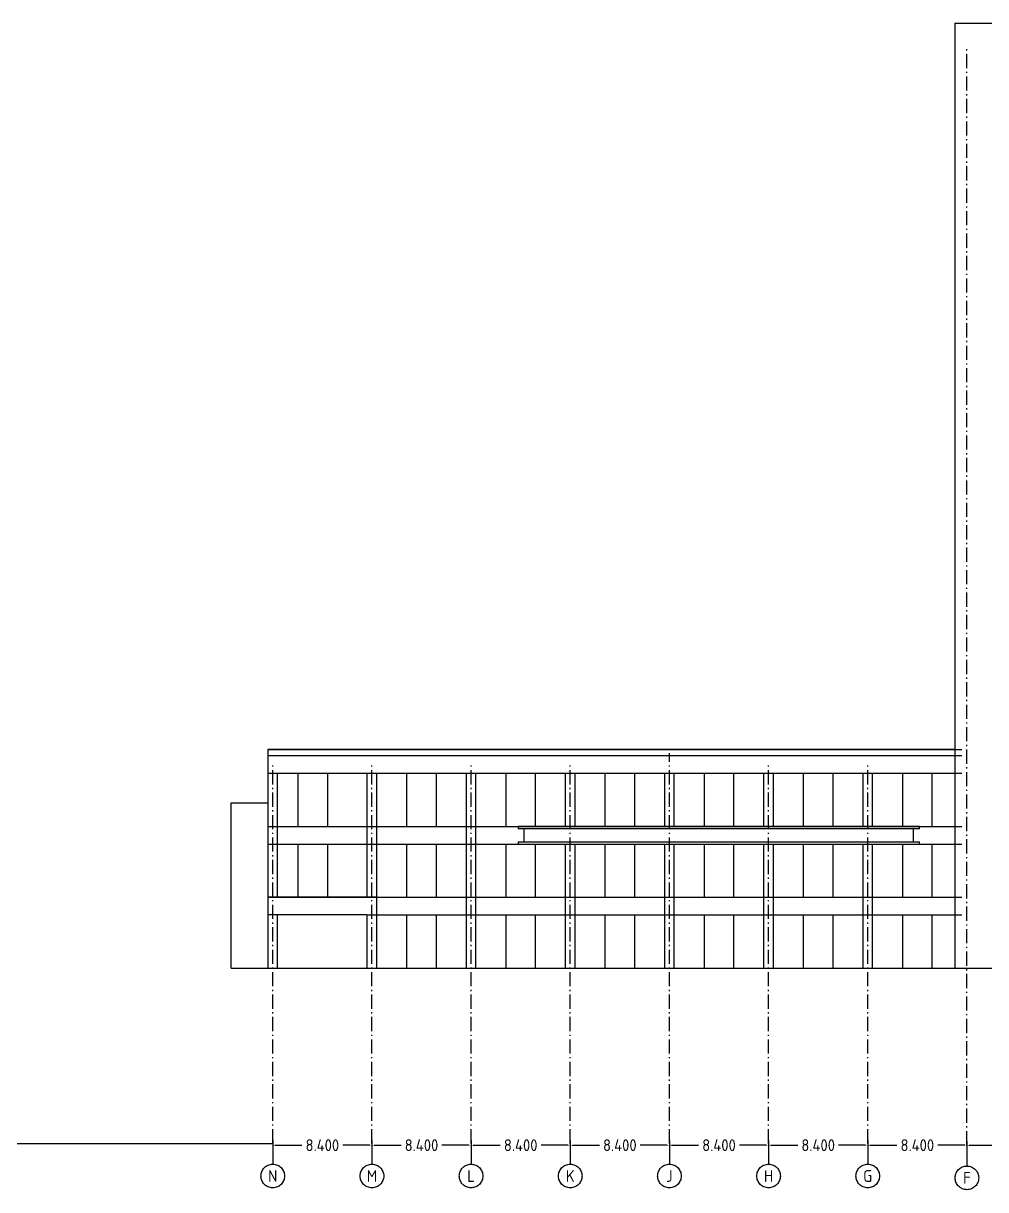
# Model space of a CAD drawing. Header units: inches. Extents: x -310 to 1074, y -19 to 138.
# Drawn here: x -171.1 to -89.6, y -18.8 to 80 of the extents above; entities that cross this region are included whole.
import ezdxf

# ---------------------------------------------------------------- set-up
doc = ezdxf.new("R2010")
doc.units = ezdxf.units.IN
doc.header["$MEASUREMENT"] = 0
doc.linetypes.add('ACAD_ISO10W100', pattern=[18, 12, -3, 0, -3])
for name, color, linetype in [('axis', 1, 'ACAD_ISO10W100'), ('cutglass', 4, 'Continuous'), ('oncut', 6, 'Continuous'), ('seeline', 214, 'Continuous'), ('text', 7, 'ACAD_ISO10W100')]:
    doc.layers.add(name, color=color, linetype=linetype)
doc.styles.get("Standard").update_dxf_attribs({"font": 'Arial.ttf'})
doc.dimstyles.new('MYSTYLE', dxfattribs={"dimtxt": 1, "dimasz": 0.18, "dimexe": 0.18, "dimexo": 0.0625, "dimgap": 0.09, "dimtad": 0, "dimtoh": 1, "dimdec": 3, "dimzin": 0, "dimdsep": 46, "dimtxsty": 'Standard', "dimcen": 0.09, "dimadec": 0, "dimazin": 0, "dimtfac": 1, "dimtdec": 3, "dimtofl": 0, "dimtmove": 0, "dimatfit": 3, "dimfxl": 1, "dimtolj": 1, "dimtzin": 0, "dimarcsym": 0})

# ---------------------------------------------------------------- blocks, each defined once
blk = doc.blocks.new('*D81')
at = {"layer": 'Defpoints', "color": 0, "ltscale": 6}
for p in [(-150, -14.611), (-141.6, -14.611), (-141.6, -15)]:
    blk.add_point(p, dxfattribs=at)
at = {"layer": 'text', "color": 0, "lineweight": -2, "ltscale": 6, "transparency": 16777216}
for p, q in [((-150, -14.673), (-150, -15.18)), ((-141.6, -14.673), (-141.6, -15.18)), ((-149.82, -15), (-147.529, -15)), ((-141.78, -15), (-144.071, -15))]:
    blk.add_line(p, q, dxfattribs=at)
at = {"layer": 'text', "color": 0, "ltscale": 6, "transparency": 16777216}
for points in [[(-149.82, -14.97), (-149.82, -15.03), (-150, -15)], [(-141.78, -14.97), (-141.78, -15.03), (-141.6, -15)]]:
    blk.add_solid(points, dxfattribs=at)
at = {"layer": 'text', "color": 0, "ltscale": 6, "transparency": 16777216, "insert": (-145.8, -15), "char_height": 1, "attachment_point": 5}
blk.add_mtext('\\A1;{\\Fiso|c0;8.400}', dxfattribs=at)
blk = doc.blocks.new('*D70')
at = {"layer": 'Defpoints', "color": 0, "ltscale": 6}
for p in [(-141.6, -14.611), (-133.2, -14.611), (-133.2, -15)]:
    blk.add_point(p, dxfattribs=at)
at = {"layer": 'text', "color": 0, "lineweight": -2, "ltscale": 6, "transparency": 16777216}
for p, q in [((-141.6, -14.673), (-141.6, -15.18)), ((-133.2, -14.673), (-133.2, -15.18)), ((-141.42, -15), (-139.129, -15)), ((-133.38, -15), (-135.671, -15))]:
    blk.add_line(p, q, dxfattribs=at)
at = {"layer": 'text', "color": 0, "ltscale": 6, "transparency": 16777216}
for points in [[(-141.42, -14.97), (-141.42, -15.03), (-141.6, -15)], [(-133.38, -14.97), (-133.38, -15.03), (-133.2, -15)]]:
    blk.add_solid(points, dxfattribs=at)
at = {"layer": 'text', "color": 0, "ltscale": 6, "transparency": 16777216, "insert": (-137.4, -15), "char_height": 1, "attachment_point": 5}
blk.add_mtext('\\A1;{\\Fiso|c0;8.400}', dxfattribs=at)
blk = doc.blocks.new('*D71')
at = {"layer": 'Defpoints', "color": 0, "ltscale": 6}
for p in [(-133.2, -14.611), (-124.8, -14.611), (-124.8, -15)]:
    blk.add_point(p, dxfattribs=at)
at = {"layer": 'text', "color": 0, "lineweight": -2, "ltscale": 6, "transparency": 16777216}
for p, q in [((-133.2, -14.673), (-133.2, -15.18)), ((-124.8, -14.673), (-124.8, -15.18)), ((-133.02, -15), (-130.729, -15)), ((-124.98, -15), (-127.271, -15))]:
    blk.add_line(p, q, dxfattribs=at)
at = {"layer": 'text', "color": 0, "ltscale": 6, "transparency": 16777216}
for points in [[(-133.02, -14.97), (-133.02, -15.03), (-133.2, -15)], [(-124.98, -14.97), (-124.98, -15.03), (-124.8, -15)]]:
    blk.add_solid(points, dxfattribs=at)
at = {"layer": 'text', "color": 0, "ltscale": 6, "transparency": 16777216, "insert": (-129, -15), "char_height": 1, "attachment_point": 5}
blk.add_mtext('\\A1;{\\Fiso|c0;8.400}', dxfattribs=at)
blk = doc.blocks.new('*D72')
at = {"layer": 'Defpoints', "color": 0, "ltscale": 6}
for p in [(-124.8, -14.611), (-116.4, -14.611), (-116.4, -15)]:
    blk.add_point(p, dxfattribs=at)
at = {"layer": 'text', "color": 0, "lineweight": -2, "ltscale": 6, "transparency": 16777216}
for p, q in [((-124.8, -14.673), (-124.8, -15.18)), ((-116.4, -14.673), (-116.4, -15.18)), ((-124.62, -15), (-122.329, -15)), ((-116.58, -15), (-118.871, -15))]:
    blk.add_line(p, q, dxfattribs=at)
at = {"layer": 'text', "color": 0, "ltscale": 6, "transparency": 16777216}
for points in [[(-124.62, -14.97), (-124.62, -15.03), (-124.8, -15)], [(-116.58, -14.97), (-116.58, -15.03), (-116.4, -15)]]:
    blk.add_solid(points, dxfattribs=at)
at = {"layer": 'text', "color": 0, "ltscale": 6, "transparency": 16777216, "insert": (-120.6, -15), "char_height": 1, "attachment_point": 5}
blk.add_mtext('\\A1;{\\Fiso|c0;8.400}', dxfattribs=at)
blk = doc.blocks.new('*D73')
at = {"layer": 'Defpoints', "color": 0, "ltscale": 6}
for p in [(-116.4, -14.611), (-108, -14.611), (-108, -15)]:
    blk.add_point(p, dxfattribs=at)
at = {"layer": 'text', "color": 0, "lineweight": -2, "ltscale": 6, "transparency": 16777216}
for p, q in [((-116.4, -14.673), (-116.4, -15.18)), ((-108, -14.673), (-108, -15.18)), ((-116.22, -15), (-113.929, -15)), ((-108.18, -15), (-110.471, -15))]:
    blk.add_line(p, q, dxfattribs=at)
at = {"layer": 'text', "color": 0, "ltscale": 6, "transparency": 16777216}
for points in [[(-116.22, -14.97), (-116.22, -15.03), (-116.4, -15)], [(-108.18, -14.97), (-108.18, -15.03), (-108, -15)]]:
    blk.add_solid(points, dxfattribs=at)
at = {"layer": 'text', "color": 0, "ltscale": 6, "transparency": 16777216, "insert": (-112.2, -15), "char_height": 1, "attachment_point": 5}
blk.add_mtext('\\A1;{\\Fiso|c0;8.400}', dxfattribs=at)
blk = doc.blocks.new('*D74')
at = {"layer": 'Defpoints', "color": 0, "ltscale": 6}
for p in [(-108, -14.611), (-99.6, -14.611), (-99.6, -15)]:
    blk.add_point(p, dxfattribs=at)
at = {"layer": 'text', "color": 0, "lineweight": -2, "ltscale": 6, "transparency": 16777216}
for p, q in [((-108, -14.673), (-108, -15.18)), ((-99.6, -14.673), (-99.6, -15.18)), ((-107.82, -15), (-105.529, -15)), ((-99.78, -15), (-102.071, -15))]:
    blk.add_line(p, q, dxfattribs=at)
at = {"layer": 'text', "color": 0, "ltscale": 6, "transparency": 16777216}
for points in [[(-107.82, -14.97), (-107.82, -15.03), (-108, -15)], [(-99.78, -14.97), (-99.78, -15.03), (-99.6, -15)]]:
    blk.add_solid(points, dxfattribs=at)
at = {"layer": 'text', "color": 0, "ltscale": 6, "transparency": 16777216, "insert": (-103.8, -15), "char_height": 1, "attachment_point": 5}
blk.add_mtext('\\A1;{\\Fiso|c0;8.400}', dxfattribs=at)
blk = doc.blocks.new('*D75')
at = {"layer": 'Defpoints', "color": 0, "ltscale": 6}
for p in [(-99.6, -14.611), (-91.2, -14.611), (-91.2, -15)]:
    blk.add_point(p, dxfattribs=at)
at = {"layer": 'text', "color": 0, "lineweight": -2, "ltscale": 6, "transparency": 16777216}
for p, q in [((-99.6, -14.673), (-99.6, -15.18)), ((-91.2, -14.673), (-91.2, -15.18)), ((-99.42, -15), (-97.129, -15)), ((-91.38, -15), (-93.671, -15))]:
    blk.add_line(p, q, dxfattribs=at)
at = {"layer": 'text', "color": 0, "ltscale": 6, "transparency": 16777216}
for points in [[(-99.42, -14.97), (-99.42, -15.03), (-99.6, -15)], [(-91.38, -14.97), (-91.38, -15.03), (-91.2, -15)]]:
    blk.add_solid(points, dxfattribs=at)
at = {"layer": 'text', "color": 0, "ltscale": 6, "transparency": 16777216, "insert": (-95.4, -15), "char_height": 1, "attachment_point": 5}
blk.add_mtext('\\A1;{\\Fiso|c0;8.400}', dxfattribs=at)
blk = doc.blocks.new('*D76')
at = {"layer": 'Defpoints', "color": 0, "ltscale": 6}
for p in [(-91.2, -14.611), (-82.8, -14.611), (-82.8, -15)]:
    blk.add_point(p, dxfattribs=at)
at = {"layer": 'text', "color": 0, "lineweight": -2, "ltscale": 6, "transparency": 16777216}
for p, q in [((-91.2, -14.673), (-91.2, -15.18)), ((-82.8, -14.673), (-82.8, -15.18)), ((-91.02, -15), (-88.729, -15)), ((-82.98, -15), (-85.271, -15))]:
    blk.add_line(p, q, dxfattribs=at)
at = {"layer": 'text', "color": 0, "ltscale": 6, "transparency": 16777216}
for points in [[(-91.02, -14.97), (-91.02, -15.03), (-91.2, -15)], [(-82.98, -14.97), (-82.98, -15.03), (-82.8, -15)]]:
    blk.add_solid(points, dxfattribs=at)
at = {"layer": 'text', "color": 0, "ltscale": 6, "transparency": 16777216, "insert": (-87, -15), "char_height": 1, "attachment_point": 5}
blk.add_mtext('\\A1;{\\Fiso|c0;8.400}', dxfattribs=at)

msp = doc.modelspace()

# ---------------------------------------------------------------- linework, layer by layer
at = {"ltscale": 6}
msp.add_line((-199.2, -14.8435), (-150, -14.8435), dxfattribs=at)
at = {"layer": 'axis', "ltscale": 0.1}
for p, q in [((-91.2, -15), (-91.2, 77.8)), ((-116.4, -14.8435), (-116.4, 18.2)), ((-150, -14.8435), (-150, 17.2)), ((-141.6, -14.8435), (-141.6, 17.2)), ((-133.2, -14.8435), (-133.2, 17.2)), ((-124.8, -14.8435), (-124.8, 17.2)), ((-108, -14.8435), (-108, 17.2)), ((-99.6, -14.8435), (-99.6, 17.2))]:
    msp.add_line(p, q, dxfattribs=at)
at = {"layer": 'cutglass', "ltscale": 6}
for p, q in [((-147.87, 16.5), (-147.87, 12)), ((-145.37, 16.5), (-145.37, 12)), ((-138.67, 16.5), (-138.67, 12)), ((-136.17, 16.5), (-136.17, 12)), ((-130.27, 16.5), (-130.27, 12)), ((-127.77, 16.5), (-127.77, 12)), ((-121.87, 16.5), (-121.87, 12)), ((-119.37, 16.5), (-119.37, 12)), ((-113.47, 16.5), (-113.47, 12)), ((-110.97, 16.5), (-110.97, 12)), ((-105.07, 16.5), (-105.07, 12)), ((-102.57, 16.5), (-102.57, 12)), ((-96.67, 16.5), (-96.67, 12)), ((-94.17, 16.5), (-94.17, 12)), ((-147.87, 10.5), (-147.87, 6)), ((-145.37, 10.5), (-145.37, 6)), ((-138.67, 10.5), (-138.67, 6)), ((-136.17, 10.5), (-136.17, 6)), ((-130.27, 10.5), (-130.27, 6)), ((-127.77, 10.5), (-127.77, 6)), ((-121.87, 10.5), (-121.87, 6)), ((-119.37, 10.5), (-119.37, 6)), ((-113.47, 10.5), (-113.47, 6)), ((-110.97, 10.5), (-110.97, 6)), ((-105.07, 10.5), (-105.07, 6)), ((-102.57, 10.5), (-102.57, 6)), ((-96.67, 10.5), (-96.67, 6)), ((-94.17, 10.5), (-94.17, 6)), ((-138.67, 4.5), (-138.67, 0)), ((-136.17, 4.5), (-136.17, 0)), ((-130.27, 4.5), (-130.27, 0)), ((-127.77, 4.5), (-127.77, 0)), ((-121.87, 4.5), (-121.87, 0)), ((-119.37, 4.5), (-119.37, 0)), ((-113.47, 4.5), (-113.47, 0)), ((-110.97, 4.5), (-110.97, 0)), ((-105.07, 4.5), (-105.07, 0)), ((-102.57, 4.5), (-102.57, 0)), ((-96.67, 4.5), (-96.67, 0)), ((-94.17, 4.5), (-94.17, 0))]:
    msp.add_line(p, q, dxfattribs=at)
at = {"layer": 'oncut', "ltscale": 6}
for p, q in [((-92.22, 80), (-92.22, 0)), ((-92.22, 80), (-82.42, 80)), ((-92.22, 18.5), (-150.42, 18.5)), ((-150.42, 18.5), (-150.42, 16.5)), ((-150.42, 16.5), (-92.22, 16.5)), ((-150.42, 16.5), (-150.42, 0)), ((-129.22, 12), (-129.22, 11.8)), ((-95.22, 12), (-129.22, 12)), ((-95.22, 11.8), (-95.22, 12)), ((-95.22, 11.8), (-129.22, 11.8)), ((-128.72, 11.8), (-128.72, 10.7)), ((-95.72, 10.7), (-95.72, 11.8)), ((-129.22, 10.7), (-95.22, 10.7)), ((-129.22, 10.7), (-129.22, 10.5)), ((-129.22, 10.5), (-95.22, 10.5)), ((-95.22, 10.5), (-95.22, 10.7)), ((-141.22, 6), (-150.42, 6)), ((-141.22, 6), (-141.22, 0)), ((-149.62, 4.5), (-149.62, 0)), ((-142.02, 4.5), (-149.62, 4.5)), ((-142.02, 4.5), (-142.02, 0)), ((-153.52, 0), (-48.78, 0)), ((-150.42, 0), (-141.22, 0))]:
    msp.add_line(p, q, dxfattribs=at)
at = {"layer": 'seeline'}
for p, q in [((-150.42, 18.5), (-91.62, 18.5)), ((-150.42, 18.5), (-91.62, 18.5)), ((-150.42, 18), (-91.62, 18)), ((-150.42, 18), (-91.62, 18)), ((-150.42, 16.5), (-91.62, 16.5)), ((-150.42, 16.5), (-91.62, 16.5)), ((-150.42, 12), (-91.62, 12)), ((-150.42, 12), (-91.62, 12)), ((-150.42, 10.5), (-91.62, 10.5)), ((-150.42, 10.5), (-91.62, 10.5)), ((-150.42, 6), (-91.62, 6)), ((-150.42, 6), (-91.62, 6)), ((-150.42, 6), (-91.62, 6)), ((-141.21, 4.5), (-91.62, 4.5)), ((-141.21, 4.5), (-91.62, 4.5)), ((-141.21, 4.5), (-91.62, 4.5)), ((-150.42, 0), (-91.62, 0))]:
    msp.add_line(p, q, dxfattribs=at)
at = {"layer": 'seeline', "ltscale": 6}
for p, q in [((-149.62, 16.5), (-149.62, 6)), ((-142.02, 16.5), (-142.02, 6)), ((-141.22, 16.5), (-141.22, 6)), ((-133.62, 16.5), (-133.62, 0)), ((-132.82, 16.5), (-132.82, 0)), ((-125.22, 16.5), (-125.22, 12)), ((-124.42, 16.5), (-124.42, 12)), ((-116.82, 16.5), (-116.82, 12)), ((-116.02, 16.5), (-116.02, 12)), ((-108.42, 16.5), (-108.42, 12)), ((-107.62, 16.5), (-107.62, 12)), ((-100.02, 16.5), (-100.02, 12)), ((-99.22, 16.5), (-99.22, 12)), ((-153.52, 0), (-153.52, 14)), ((-153.52, 14), (-150.42, 14)), ((-125.22, 10.5), (-125.22, 0)), ((-124.42, 10.5), (-124.42, 0)), ((-116.82, 10.5), (-116.82, 0)), ((-116.02, 10.5), (-116.02, 0)), ((-108.42, 10.5), (-108.42, 0)), ((-107.62, 10.5), (-107.62, 0)), ((-100.02, 10.5), (-100.02, 0)), ((-99.22, 10.5), (-99.22, 0)), ((-149.62, 4.5), (-150.42, 4.5)), ((-142.02, 4.5), (-141.21, 4.5))]:
    msp.add_line(p, q, dxfattribs=at)
at = {"layer": 'text', "ltscale": 6}
for p, q in [((-150, -14.6105), (-150, -16.6105)), ((-141.6, -14.6105), (-141.6, -16.6105)), ((-133.2, -14.6105), (-133.2, -16.6105)), ((-124.8, -14.6105), (-124.8, -16.6105)), ((-116.4, -14.6105), (-116.4, -16.6105)), ((-108, -14.6105), (-108, -16.6105)), ((-99.6, -14.6105), (-99.6, -16.6105)), ((-91.2, -14.767), (-91.2, -16.767))]:
    msp.add_line(p, q, dxfattribs=at)
for centre in [(-150, -17.6105), (-141.6, -17.6105), (-133.2, -17.6105), (-124.8, -17.6105), (-116.4, -17.6105), (-108, -17.6105), (-99.6, -17.6105), (-91.2, -17.767)]:
    msp.add_circle(centre, 1, dxfattribs=at)

# ---------------------------------------------------------------- texts
at = {"layer": 'text', "ltscale": 6, "char_height": 1, "attachment_point": 5}
for s, insert in [('{\\Fiso|c0;N}', (-150, -17.6105)), ('{\\Fiso|c0;M}', (-141.6, -17.6105)), ('{\\Fiso|c0;L}', (-133.2, -17.6105)), ('{\\Fiso|c0;K}', (-124.8, -17.6105)), ('{\\Fiso|c0;J}', (-116.4, -17.6105)), ('{\\Fiso|c0;H}', (-108, -17.6105)), ('{\\Fiso|c0;G}', (-99.6, -17.6105)), ('{\\Fiso|c0;F}', (-91.2, -17.767))]:
    msp.add_mtext_dynamic_manual_height_columns(s, width=1.764863, gutter_width=1, heights=[0], dxfattribs=dict(at, insert=insert))

# ---------------------------------------------------------------- dimensions: what is measured, and where the dimension line sits
at = {"layer": 'text', "ltscale": 6}
for base, p1, p2, picture, middle in [((-141.6, -15), (-150, -14.6105), (-141.6, -14.6105), '*D81', (-145.8, -15)), ((-133.2, -15), (-141.6, -14.6105), (-133.2, -14.6105), '*D70', (-137.4, -15)), ((-124.8, -15), (-133.2, -14.6105), (-124.8, -14.6105), '*D71', (-129, -15)), ((-116.4, -15), (-124.8, -14.6105), (-116.4, -14.6105), '*D72', (-120.6, -15)), ((-108, -15), (-116.4, -14.6105), (-108, -14.6105), '*D73', (-112.2, -15)), ((-99.6, -15), (-108, -14.6105), (-99.6, -14.6105), '*D74', (-103.8, -15)), ((-91.2, -15), (-99.6, -14.6105), (-91.2, -14.6105), '*D75', (-95.4, -15)), ((-82.8, -15), (-91.2, -14.6105), (-82.8, -14.6105), '*D76', (-87, -15))]:
    dim = msp.add_linear_dim(base=base, p1=p1, p2=p2, text='{\\Fiso|c0;<>}', dimstyle='MYSTYLE', dxfattribs=at)
    dim.commit()
    dim.dimension.update_dxf_attribs({"geometry": picture, "text_midpoint": middle})

doc.saveas('drawing.dxf')
